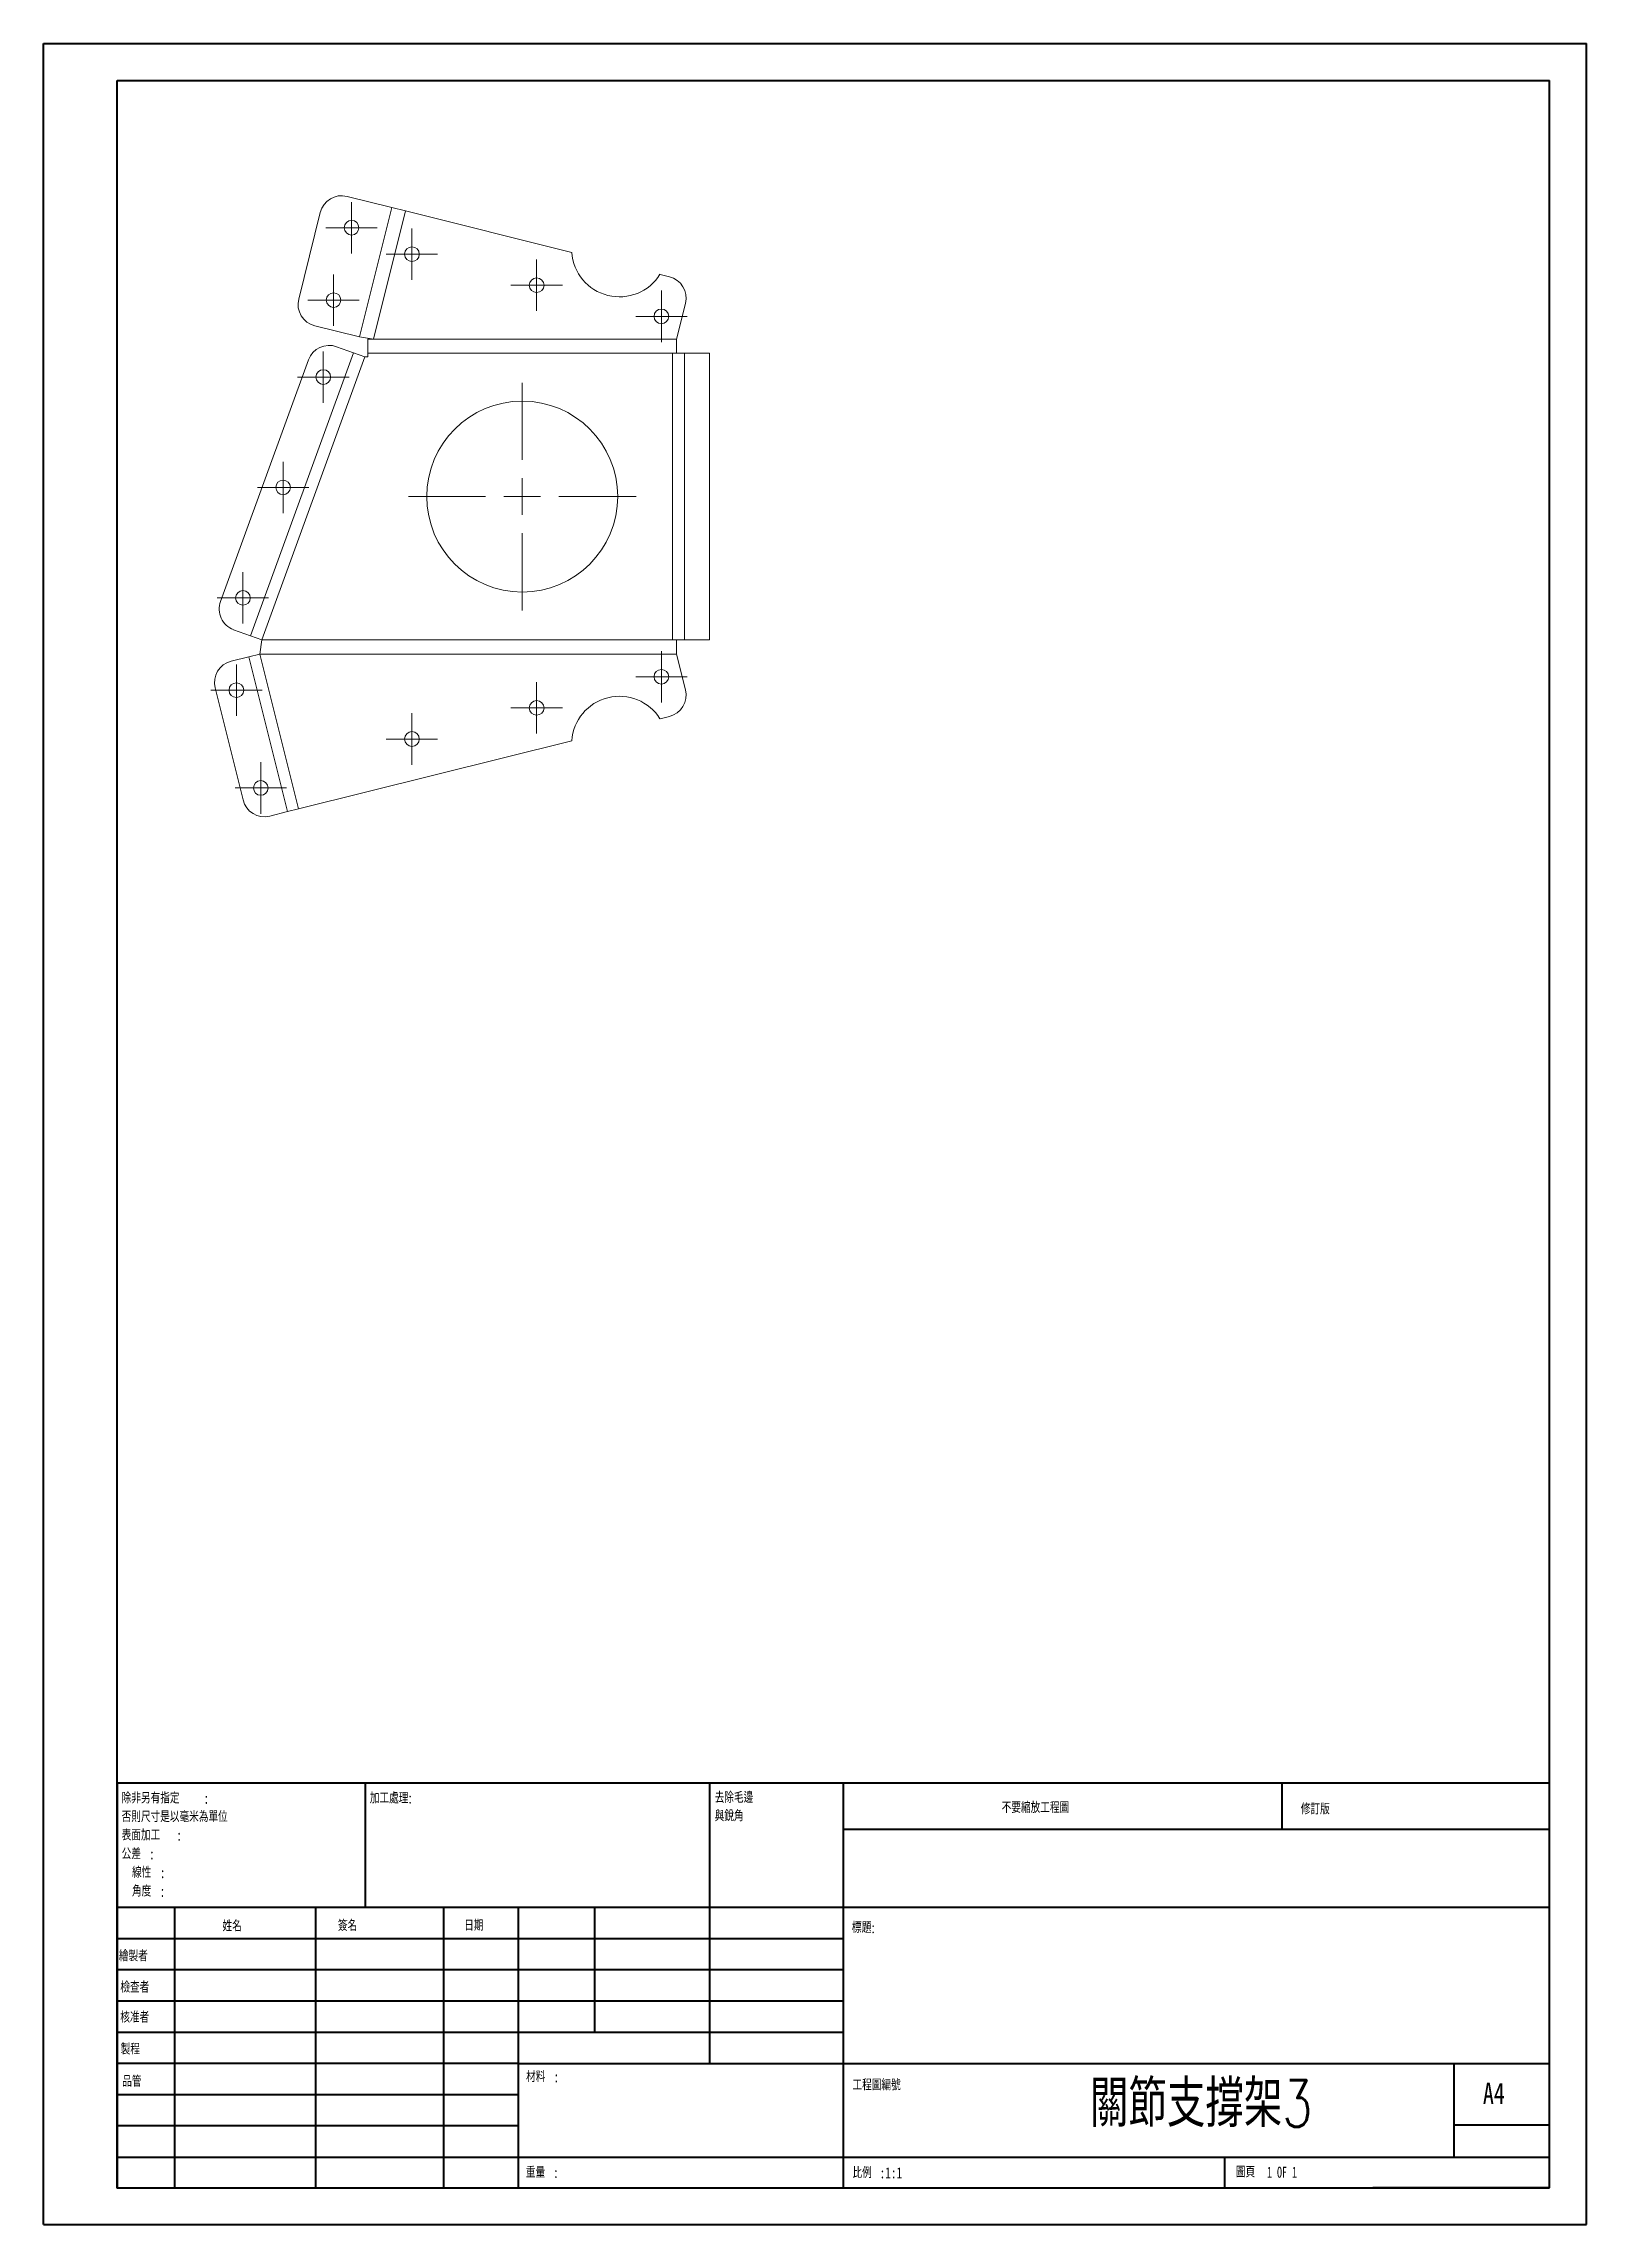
# Model space of a CAD drawing. Header units: millimetres. Extents: x 0 to 210, y 0 to 297.
import ezdxf

# ---------------------------------------------------------------- set-up
doc = ezdxf.new("R2010")
doc.units = ezdxf.units.MM
doc.styles.add('SLDTEXTSTYLE0', font='TXT', dxfattribs={"width": 0.75, "bigfont": 'bigfont'})
doc.styles.add('SLDTEXTSTYLE1', font='TXT', dxfattribs={"width": 0.7, "bigfont": 'bigfont'})
doc.styles.add('SLDTEXTSTYLE2', font='TXT', dxfattribs={"width": 0.75})
doc.styles.add('SLDTEXTSTYLE3', font='TXT', dxfattribs={"width": 0.666667})

# ---------------------------------------------------------------- blocks, each defined once
blk = doc.blocks.new('SW_NOTE_0')
at = {"color": 0, "linetype": 'Continuous', "lineweight": 0, "attachment_point": 1}
for s, insert, char_height, style in [('\\M+18F64\\M+197CA', (0, 1.93), 1.4986, 'SLDTEXTSTYLE1'), (':', (3.7, 1.89), 1.5, 'SLDTEXTSTYLE2')]:
    blk.add_mtext(s, dxfattribs=dict(at, insert=insert, char_height=char_height, style=style))
blk = doc.blocks.new('SW_NOTE_1')
at = {"color": 0, "linetype": 'Continuous', "lineweight": 0, "char_height": 1.5, "attachment_point": 1}
for s, insert, style in [('\\M+19AA4\\M+195C5', (0, 1.93), 'SLDTEXTSTYLE1'), ('1 OF 1', (4.25, 1.89), 'SLDTEXTSTYLE3')]:
    blk.add_mtext(s, dxfattribs=dict(at, insert=insert, style=style))
blk = doc.blocks.new('SW_NOTE_2')
at = {"color": 0, "linetype": 'Continuous', "lineweight": 0, "char_height": 1.5, "attachment_point": 1}
for s, insert, style in [('\\M+194E4\\M+197E1', (0, 1.93), 'SLDTEXTSTYLE1'), (':1:1', (3.7, 1.89), 'SLDTEXTSTYLE2')]:
    blk.add_mtext(s, dxfattribs=dict(at, insert=insert, style=style))
blk = doc.blocks.new('SW_NOTE_3')
at = {"color": 0, "linetype": 'Continuous', "lineweight": 0, "char_height": 1.5, "attachment_point": 1}
for s, insert, style in [('\\M+18DDE\\M+197BF', (0, 1.93), 'SLDTEXTSTYLE1'), (':', (3.73, 1.89), 'SLDTEXTSTYLE2')]:
    blk.add_mtext(s, dxfattribs=dict(at, insert=insert, style=style))
blk = doc.blocks.new('SW_NOTE_4')
at = {"color": 0, "linetype": 'Continuous', "lineweight": 0, "char_height": 1.5, "attachment_point": 1, "style": 'SLDTEXTSTYLE1'}
for s, insert in [('\\M+18B8E\\M+18F9C\\M+196D1\\M+1E7B2', (0, 1.93)), ('\\M+1E46F銳\\M+18A70', (0, -0.57))]:
    blk.add_mtext(s, dxfattribs=dict(at, insert=insert))
blk = doc.blocks.new('SW_NOTE_5')
at = {"color": 0, "linetype": 'Continuous', "lineweight": 0, "char_height": 1.5, "attachment_point": 1}
for s, insert, style in [('\\M+18F9C\\M+194F1另\\M+1974C\\M+18E77\\M+192E8', (0, 1.93), 'SLDTEXTSTYLE1'), (':', (11.14, 1.89), 'SLDTEXTSTYLE2'), ('\\M+1955C\\M+196CA\\M+189C1\\M+18D48', (0, -3.11), 'SLDTEXTSTYLE1'), ('\\M+194DB\\M+191A5\\M+18EDA\\M+190A1\\M+190A5\\M+188C8\\M+19F7C\\M+195C4\\M+188D7\\M+19A64\\M+188CA', (0, -0.61), 'SLDTEXTSTYLE1'), ('\\M+18CF6\\M+18DB7', (0, -5.65), 'SLDTEXTSTYLE1'), (':', (7.44, -3.15), 'SLDTEXTSTYLE2'), ('\\M+190FC\\M+190AB', (1.41, -8.2), 'SLDTEXTSTYLE1'), (':', (3.73, -5.7), 'SLDTEXTSTYLE2'), (':', (5.19, -8.24), 'SLDTEXTSTYLE2'), ('\\M+18A70\\M+19378', (1.41, -10.74), 'SLDTEXTSTYLE1'), (':', (5.17, -10.79), 'SLDTEXTSTYLE2')]:
    blk.add_mtext(s, dxfattribs=dict(at, insert=insert, style=style))
blk = doc.blocks.new('SW_CENTERMARKSYMBOL_0')
at = {"color": 0, "linetype": 'Continuous', "lineweight": 0}
for p, q in [((0, 5), (0, 15.5)), ((-5, 0), (-15.5, 0)), ((0, 0), (-2.5, 0)), ((0, 0), (0, 2.5)), ((0, 0), (0, -2.5)), ((0, 0), (2.5, 0)), ((5, 0), (15.5, 0)), ((0, -5), (0, -15.5))]:
    blk.add_line(p, q, dxfattribs=at)
blk = doc.blocks.new('SW_CENTERMARKSYMBOL_1')
at = {"color": 0, "linetype": 'Continuous', "lineweight": 0}
for p, q in [((0, 2.5), (0, 3.5)), ((-2.5, 0), (-3.5, 0)), ((0, 0), (-2.5, 0)), ((0, 0), (0, 2.5)), ((0, 0), (0, -2.5)), ((0, 0), (2.5, 0)), ((2.5, 0), (3.5, 0)), ((0, -2.5), (0, -3.5))]:
    blk.add_line(p, q, dxfattribs=at)
blk = doc.blocks.new('SW_CENTERMARKSYMBOL_2')
at = {"color": 0, "linetype": 'Continuous', "lineweight": 0}
for p, q in [((0, 2.5), (0, 3.5)), ((-2.5, 0), (-3.5, 0)), ((0, 0), (-2.5, 0)), ((0, 0), (0, 2.5)), ((0, 0), (0, -2.5)), ((0, 0), (2.5, 0)), ((2.5, 0), (3.5, 0)), ((0, -2.5), (0, -3.5))]:
    blk.add_line(p, q, dxfattribs=at)
blk = doc.blocks.new('SW_CENTERMARKSYMBOL_3')
at = {"color": 0, "linetype": 'Continuous', "lineweight": 0}
for p, q in [((0, 2.5), (0, 3.5)), ((-2.5, 0), (-3.5, 0)), ((0, 0), (-2.5, 0)), ((0, 0), (0, 2.5)), ((0, 0), (0, -2.5)), ((0, 0), (2.5, 0)), ((2.5, 0), (3.5, 0)), ((0, -2.5), (0, -3.5))]:
    blk.add_line(p, q, dxfattribs=at)
blk = doc.blocks.new('SW_CENTERMARKSYMBOL_4')
at = {"color": 0, "linetype": 'Continuous', "lineweight": 0}
for p, q in [((0, 2.5), (0, 3.5)), ((-2.5, 0), (-3.5, 0)), ((0, 0), (-2.5, 0)), ((0, 0), (0, 2.5)), ((0, 0), (0, -2.5)), ((0, 0), (2.5, 0)), ((2.5, 0), (3.5, 0)), ((0, -2.5), (0, -3.5))]:
    blk.add_line(p, q, dxfattribs=at)
blk = doc.blocks.new('SW_CENTERMARKSYMBOL_5')
at = {"color": 0, "linetype": 'Continuous', "lineweight": 0}
for p, q in [((0, 2.5), (0, 3.5)), ((-2.5, 0), (-3.5, 0)), ((0, 0), (-2.5, 0)), ((0, 0), (0, 2.5)), ((0, 0), (0, -2.5)), ((0, 0), (2.5, 0)), ((2.5, 0), (3.5, 0)), ((0, -2.5), (0, -3.5))]:
    blk.add_line(p, q, dxfattribs=at)
blk = doc.blocks.new('SW_CENTERMARKSYMBOL_6')
at = {"color": 0, "linetype": 'Continuous', "lineweight": 0}
for p, q in [((0, 2.5), (0, 3.5)), ((-2.5, 0), (-3.5, 0)), ((0, 0), (-2.5, 0)), ((0, 0), (0, 2.5)), ((0, 0), (0, -2.5)), ((0, 0), (2.5, 0)), ((2.5, 0), (3.5, 0)), ((0, -2.5), (0, -3.5))]:
    blk.add_line(p, q, dxfattribs=at)
blk = doc.blocks.new('SW_CENTERMARKSYMBOL_7')
at = {"color": 0, "linetype": 'Continuous', "lineweight": 0}
for p, q in [((0, 2.5), (0, 3.5)), ((-2.5, 0), (-3.5, 0)), ((0, 0), (-2.5, 0)), ((0, 0), (0, 2.5)), ((0, 0), (0, -2.5)), ((0, 0), (2.5, 0)), ((2.5, 0), (3.5, 0)), ((0, -2.5), (0, -3.5))]:
    blk.add_line(p, q, dxfattribs=at)
blk = doc.blocks.new('SW_CENTERMARKSYMBOL_8')
at = {"color": 0, "linetype": 'Continuous', "lineweight": 0}
for p, q in [((0, 2.5), (0, 3.5)), ((-2.5, 0), (-3.5, 0)), ((0, 0), (-2.5, 0)), ((0, 0), (0, 2.5)), ((0, 0), (0, -2.5)), ((0, 0), (2.5, 0)), ((2.5, 0), (3.5, 0)), ((0, -2.5), (0, -3.5))]:
    blk.add_line(p, q, dxfattribs=at)
blk = doc.blocks.new('SW_CENTERMARKSYMBOL_9')
at = {"color": 0, "linetype": 'Continuous', "lineweight": 0}
for p, q in [((0, 2.5), (0, 3.5)), ((-2.5, 0), (-3.5, 0)), ((0, 0), (-2.5, 0)), ((0, 0), (0, 2.5)), ((0, 0), (0, -2.5)), ((0, 0), (2.5, 0)), ((2.5, 0), (3.5, 0)), ((0, -2.5), (0, -3.5))]:
    blk.add_line(p, q, dxfattribs=at)
blk = doc.blocks.new('SW_CENTERMARKSYMBOL_10')
at = {"color": 0, "linetype": 'Continuous', "lineweight": 0}
for p, q in [((0, 2.5), (0, 3.5)), ((-2.5, 0), (-3.5, 0)), ((0, 0), (-2.5, 0)), ((0, 0), (0, 2.5)), ((0, 0), (0, -2.5)), ((0, 0), (2.5, 0)), ((2.5, 0), (3.5, 0)), ((0, -2.5), (0, -3.5))]:
    blk.add_line(p, q, dxfattribs=at)
blk = doc.blocks.new('SW_CENTERMARKSYMBOL_11')
at = {"color": 0, "linetype": 'Continuous', "lineweight": 0}
for p, q in [((0, 2.5), (0, 3.5)), ((-2.5, 0), (-3.5, 0)), ((0, 0), (-2.5, 0)), ((0, 0), (0, 2.5)), ((0, 0), (0, -2.5)), ((0, 0), (2.5, 0)), ((2.5, 0), (3.5, 0)), ((0, -2.5), (0, -3.5))]:
    blk.add_line(p, q, dxfattribs=at)
blk = doc.blocks.new('SW_CENTERMARKSYMBOL_12')
at = {"color": 0, "linetype": 'Continuous', "lineweight": 0}
for p, q in [((0, 2.5), (0, 3.5)), ((-2.5, 0), (-3.5, 0)), ((0, 0), (-2.5, 0)), ((0, 0), (0, 2.5)), ((0, 0), (0, -2.5)), ((0, 0), (2.5, 0)), ((2.5, 0), (3.5, 0)), ((0, -2.5), (0, -3.5))]:
    blk.add_line(p, q, dxfattribs=at)
blk = doc.blocks.new('SW_CENTERMARKSYMBOL_13')
at = {"color": 0, "linetype": 'Continuous', "lineweight": 0}
for p, q in [((0, 2.5), (0, 3.5)), ((-2.5, 0), (-3.5, 0)), ((0, 0), (-2.5, 0)), ((0, 0), (0, 2.5)), ((0, 0), (0, -2.5)), ((0, 0), (2.5, 0)), ((2.5, 0), (3.5, 0)), ((0, -2.5), (0, -3.5))]:
    blk.add_line(p, q, dxfattribs=at)

msp = doc.modelspace()

# ---------------------------------------------------------------- linework, layer by layer
at = {"color": 7, "linetype": 'Continuous', "lineweight": 40}
for p, q in [((0.08, 0.21), (0.08, 297.21)), ((0.08, 297.21), (210.08, 297.21)), ((210.08, 0.21), (210.08, 297.21)), ((210.08, 292.21), (210.08, 297.21)), ((10.08, 292.21), (205.08, 292.21)), ((10.08, 5.21), (10.08, 292.21)), ((205.08, 5.21), (205.08, 292.21)), ((10.11, 60.37), (205.08, 60.37)), ((10.11, 60.37), (10.11, 5.12)), ((43.91, 43.37), (43.91, 60.37)), ((90.71, 60.37), (90.71, 22.12)), ((108.91, 60.37), (108.91, 5.12)), ((168.68, 54.09), (168.68, 60.46)), ((205.08, 54), (108.91, 54)), ((205.08, 43.37), (10.11, 43.37)), ((17.91, 43.37), (17.91, 5.12)), ((37.1, 43.37), (37.1, 5.12)), ((54.51, 43.37), (54.51, 5.12)), ((64.71, 5.12), (64.71, 43.37)), ((75.11, 26.37), (75.11, 43.37)), ((108.91, 39.12), (10.11, 39.12)), ((108.91, 34.87), (10.11, 34.87)), ((108.91, 30.62), (10.11, 30.62)), ((108.91, 26.37), (10.11, 26.37)), ((64.71, 22.12), (10.11, 22.12)), ((64.71, 22.12), (205.08, 22.12)), ((192.08, 9.46), (192.08, 22.21)), ((64.71, 17.87), (10.11, 17.87)), ((64.71, 13.62), (10.11, 13.62)), ((205.08, 13.71), (192.08, 13.71)), ((10.11, 9.37), (205.08, 9.37)), ((160.88, 5.21), (160.88, 9.46)), ((10.08, 5.21), (205.08, 5.21)), ((205.08, 5.21), (180.99, 5.21)), ((0.08, 0.21), (210.08, 0.21))]:
    msp.add_line(p, q, dxfattribs=at)
at = {"color": 7, "linetype": 'Continuous', "lineweight": 15}
for p, q in [((41.38, 276.41), (47.46, 274.9)), ((34.8, 262.43), (37.74, 274.23)), ((47.46, 274.9), (43.06, 257.27)), ((44.99, 256.98), (49.34, 274.43)), ((47.46, 274.9), (49.34, 274.43)), ((71.98, 268.78), (49.34, 274.43)), ((85.26, 265.47), (83.98, 265.79)), ((86.23, 256.98), (87.44, 261.83)), ((43.06, 257.27), (36.99, 258.79)), ((39.96, 255.93), (42.24, 255.1)), ((44.99, 256.98), (43.06, 257.27)), ((44.23, 255.04), (44.23, 256.98)), ((44.23, 256.98), (44.99, 256.98)), ((86.23, 256.98), (44.99, 256.98)), ((86.23, 256.98), (86.23, 255.04)), ((24.15, 221.25), (36.12, 254.14)), ((42.24, 255.1), (28.22, 216.57)), ((43.78, 254.54), (29.76, 216.01)), ((42.24, 255.1), (43.78, 254.54)), ((43.78, 254.54), (44.23, 254.54)), ((85.66, 255.04), (44.23, 255.04)), ((44.23, 254.54), (44.23, 255.04)), ((86.23, 255.04), (85.66, 255.04)), ((85.66, 216.01), (85.66, 255.04)), ((86.23, 255.04), (87.3, 255.04)), ((87.3, 216.01), (87.3, 255.04)), ((90.72, 255.04), (87.3, 255.04)), ((90.72, 216.01), (90.72, 255.04)), ((28.22, 216.57), (25.94, 217.4)), ((28.01, 213.7), (29.49, 214.07)), ((29.76, 216.01), (28.22, 216.57)), ((29.49, 214.07), (29.76, 216.01)), ((29.49, 214.07), (86.23, 214.07)), ((34.75, 192.99), (29.49, 214.07)), ((29.76, 216.01), (85.66, 216.01)), ((85.66, 216.01), (86.23, 216.01)), ((86.23, 216.01), (86.23, 214.07)), ((87.3, 216.01), (86.23, 216.01)), ((87.44, 209.22), (86.23, 214.07)), ((87.3, 216.01), (90.72, 216.01)), ((25.6, 213.1), (28.01, 213.7)), ((28.01, 213.7), (33.26, 192.62)), ((27.22, 194.21), (23.42, 209.47)), ((83.98, 205.26), (85.26, 205.58)), ((34.75, 192.99), (71.98, 202.27)), ((33.26, 192.62), (30.86, 192.02)), ((34.75, 192.99), (33.26, 192.62))]:
    msp.add_line(p, q, dxfattribs=at)
for centre, radius in [((41.99, 272.14), 1), ((50.21, 268.54), 1), ((67.19, 264.31), 1), ((39.54, 262.28), 1), ((84.17, 260.07), 1), ((38.15, 251.8), 1), ((65.23, 235.53), 13), ((32.68, 236.77), 1), ((27.21, 221.73), 1), ((84.17, 210.98), 1), ((26.32, 209.16), 1), ((67.19, 206.75), 1), ((50.21, 202.51), 1), ((29.64, 195.84), 1)]:
    msp.add_circle(centre, radius, dxfattribs=at)
for centre, radius, start, end in [((40.65, 273.5), 3, 76, 166), ((78.46, 269.23), 6.5, 183.9202, 328.0798), ((84.53, 262.56), 3, 346, 76), ((37.71, 261.7), 3, 166, 256), ((38.94, 253.11), 3, 70, 160), ((26.97, 220.22), 3, 160, 250), ((26.33, 210.19), 3, 104, 194), ((78.46, 201.83), 6.5, 31.9202, 176.0798), ((84.53, 208.49), 3, 284, 14), ((30.13, 194.93), 3, 194, 284)]:
    msp.add_arc(centre, radius, start, end, dxfattribs=at)

# ---------------------------------------------------------------- block references
at = {"color": 7, "linetype": 'Continuous', "lineweight": 0}
for name, p in [('SW_CENTERMARKSYMBOL_12', (41.99, 272.14)), ('SW_CENTERMARKSYMBOL_1', (50.21, 268.54)), ('SW_CENTERMARKSYMBOL_3', (67.19, 264.31)), ('SW_CENTERMARKSYMBOL_13', (39.54, 262.28)), ('SW_CENTERMARKSYMBOL_2', (84.17, 260.07)), ('SW_CENTERMARKSYMBOL_9', (38.15, 251.8)), ('SW_CENTERMARKSYMBOL_0', (65.23, 235.53)), ('SW_CENTERMARKSYMBOL_10', (32.68, 236.77)), ('SW_CENTERMARKSYMBOL_11', (27.21, 221.73)), ('SW_CENTERMARKSYMBOL_5', (84.17, 210.98)), ('SW_CENTERMARKSYMBOL_8', (26.32, 209.16)), ('SW_CENTERMARKSYMBOL_4', (67.19, 206.75)), ('SW_CENTERMARKSYMBOL_6', (50.21, 202.51)), ('SW_CENTERMARKSYMBOL_7', (29.64, 195.84)), ('SW_NOTE_5', (10.7, 57.11)), ('SW_NOTE_4', (91.42, 57.19)), ('SW_NOTE_3', (65.76, 19.17)), ('SW_NOTE_0', (65.73, 6.14)), ('SW_NOTE_2', (110.18, 6.09)), ('SW_NOTE_1', (162.36, 6.18))]:
    msp.add_blockref(name, p, dxfattribs=at)

# ---------------------------------------------------------------- texts
for s, insert, char_height, attachment_point, style in [('\\M+189C1\\M+18D48\\M+1997C\\M+1979D:', (44.48, 59.04), 1.5, 1, 'SLDTEXTSTYLE1'), ('\\M+19573\\M+19776\\M+18F6B\\M+195FA\\M+18D48\\M+192F6\\M+19AA4', (130.49, 57.75), 1.5, 1, 'SLDTEXTSTYLE1'), ('\\M+18F43\\M+192F9\\M+194C5', (171.21, 57.55), 1.5, 1, 'SLDTEXTSTYLE1'), ('\\M+190A9\\M+196BC', (24.43, 41.62), 1.5, 1, 'SLDTEXTSTYLE1'), ('\\M+1E2D3\\M+196BC', (40.14, 41.68), 1.5, 1, 'SLDTEXTSTYLE1'), ('\\M+193FA\\M+18AFA', (57.33, 41.7), 1.5, 1, 'SLDTEXTSTYLE1'), ('\\M+19557\\M+191E8:', (110.07, 41.4), 1.5, 1, 'SLDTEXTSTYLE0'), ('\\M+1E389\\M+190BB\\M+18ED2', (10.32, 37.55), 1.5, 1, 'SLDTEXTSTYLE1'), ('\\M+19EFB查\\M+18ED2', (10.52, 33.28), 1.5, 1, 'SLDTEXTSTYLE1'), ('\\M+18A6A\\M+18F79\\M+18ED2', (10.51, 29.19), 1.5, 1, 'SLDTEXTSTYLE1'), ('\\M+190BB\\M+192F6', (10.57, 24.85), 1.5, 1, 'SLDTEXTSTYLE1'), ('\\M+19569\\M+18AC7', (10.78, 20.47), 1.5, 1, 'SLDTEXTSTYLE1'), ('\\M+18D48\\M+192F6\\M+19AA4\\M+195D2\\M+1E56A', (110.18, 19.99), 1.5, 1, 'SLDTEXTSTYLE1'), ('\\M+1E890\\M+190DF\\M+18E78撐\\M+189CB3', (157.64, 19.85), 6.35, 2, 'SLDTEXTSTYLE0'), ('A4', (196, 19.52), 2.91, 1, 'SLDTEXTSTYLE2')]:
    msp.add_mtext(s, dxfattribs=dict(at, insert=insert, char_height=char_height, attachment_point=attachment_point, style=style))

doc.saveas('drawing.dxf')
